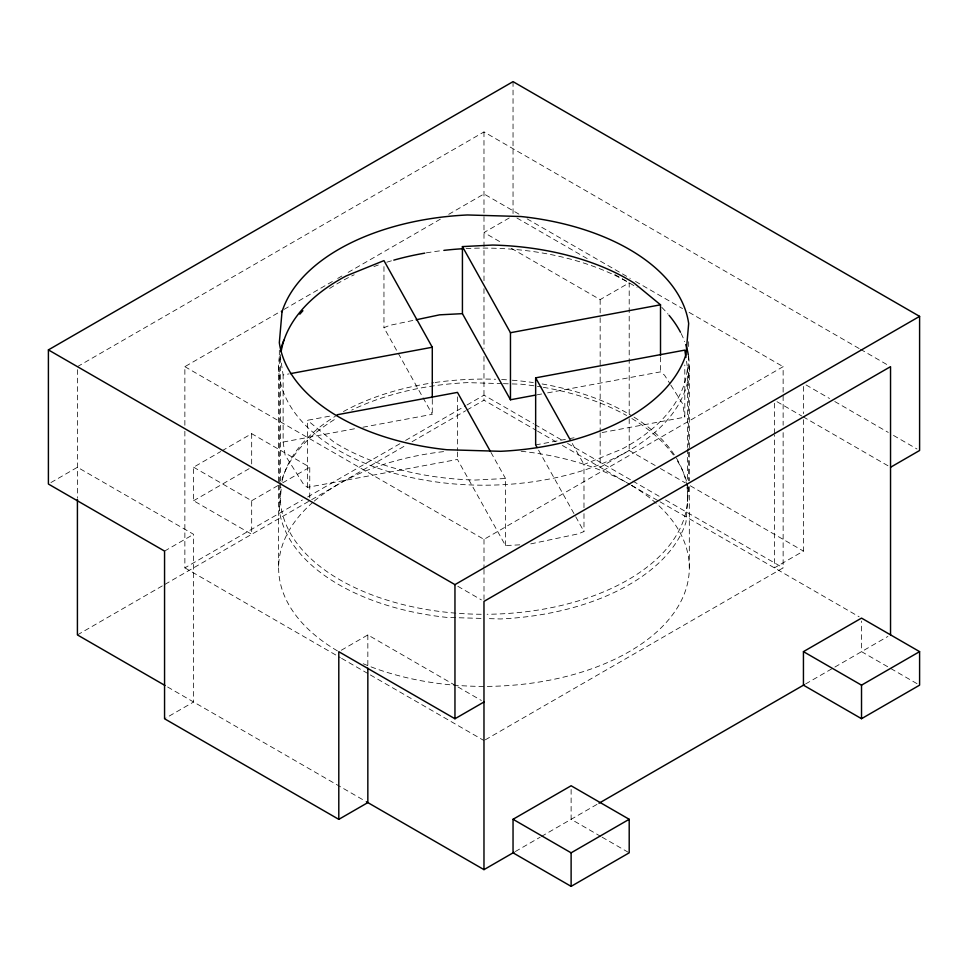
<?xml version="1.0" encoding="UTF-8"?>
<svg xmlns="http://www.w3.org/2000/svg" width="968" height="968" viewBox="0 0 968 968"><rect width="100%" height="100%" fill="white"/><g stroke="black" fill="none" stroke-linecap="round" stroke-linejoin="round"><path stroke-width="0.73" stroke-dasharray="4.84 3.63" d="M480.987 618.395L447.01 617.415A205.349 118.556 0 0 1 279.328 510.354L281.252 488.211M688.671 486.71L685.985 522.151A205.349 118.556 0 0 1 500.553 618.963L487.001 618.576M77.416 366.654L484 131.938L859.185 348.553M184.864 425.23L184.864 366.666L282.837 310.111M284.144 309.349L332.472 281.446M337.699 278.433L342.926 275.408M348.153 272.395L440.888 218.853M448.728 214.327L484 193.963L519.271 214.327M50.929 482.572L77.44 467.266L193.6 534.324L193.6 701.994L164.56 718.764M509.253 217.957L484 232.538L502.271 243.089M193.6 467.205L251.68 500.734L251.68 534.263L193.6 500.734L193.6 467.205L220.704 451.56M221.999 450.81L251.68 433.676L309.76 467.205L309.76 497.818M193.6 500.734L250.385 467.955M164.56 551.094L193.6 534.324M251.68 500.734L281.361 483.601M282.656 482.851L309.76 467.205M511.406 248.365L600.16 299.608L629.2 282.837L629.2 417.269M184.864 431.232L184.864 567.865L302.427 499.984M307.655 496.971L400.401 443.429M405.628 440.404L465.717 405.713M467.024 404.963L484 395.162L533.634 423.815M77.416 634.911L163.689 585.096M164.996 584.345L405.531 445.474M412.078 441.698L465.668 410.759M466.975 409.996L483.976 400.183L536.26 430.373M655.203 465.511L629.2 450.507L600.16 467.266L600.16 432.527M184.864 366.666L484 539.37L783.136 366.666L783.136 425.23M341.329 650.23L367.84 634.923L456.594 686.167M803.44 419.689L803.44 551.094L774.4 567.865L774.4 434.947M485.307 739.818L783.136 567.865L783.136 431.232M515.351 851.525L540.18 837.187M541.439 836.437L597.704 803.972M805.558 683.977L887.922 636.424M362.879 427.227L432.285 414.316L383.957 327.692L389.68 325.369L414.655 320.093M583.982 507.692L583.982 464.483L621.783 449.152A203.703 117.6 0 0 0 687.486 367.525L686.143 358.825M583.982 513.657L583.982 531.541L578.259 533.864L529.774 544.089M519.755 544.839L505.514 545.565L457.465 459.449L307.425 487.352L303.407 484.048L285.149 455.214L283.128 442.049L283.128 374.991L289.033 373.89M307.425 487.352L307.425 420.293L332.677 415.599M283.128 442.049L356.974 428.316M537.204 394.799L541.669 393.976M547.61 392.875L660.515 371.869L664.532 375.173L670.05 383.885M535.655 444.917L568.143 438.867M569.62 438.601L574.048 437.778M602.108 432.551L684.812 417.172L684.812 365.009M505.514 545.565L505.514 478.507L475.336 480.043A203.703 117.6 0 0 1 333.96 442.11L307.425 420.293M501.944 383.63L467.447 382.626A205.349 118.556 0 0 0 351.699 410.129M503.408 383.667L510.729 383.885M512.193 383.933L520.99 384.187A205.349 118.556 0 0 1 535.933 386.099M860.467 349.291L887.946 365.154M527.112 218.853L621.154 273.145M622.46 273.908L630.301 278.433M635.528 281.446L682.549 308.598M689.083 312.361L783.136 366.666M516.96 218.03L590.044 260.235M614.837 274.549L629.2 282.837M806.054 384.937L829.54 398.501M834.767 401.514L888.273 432.418M893.5 435.431L916.986 448.995M777.014 401.708L801.806 416.022M803.113 416.784L887.946 465.753M660.406 468.524L685.114 482.778M690.317 485.791L803.44 551.094M534.941 424.577L562.372 440.404M567.599 443.429L631.608 480.382M632.915 481.132L660.345 496.971M665.573 499.984L783.136 567.865M537.567 431.135L555.874 441.698M562.408 445.474L630.071 484.532M631.366 485.283L659.148 501.327M659.97 501.799L859.16 616.798M917.023 683.674L861.52 651.633L861.52 621.02M457.828 586.281L481.386 599.882M457.9 686.917L481.386 700.481M184.864 567.865L340.312 657.611M341.619 658.361L369.05 674.2M370.357 674.95L484 740.568M600.801 836.437L571.12 819.291L571.12 785.762M602.096 837.175L629.2 852.82M167.609 686.99L365.239 801.093M670.836 385.131L682.791 404.019L684.812 417.172M572.269 443.477L583.982 464.483M538.583 450.168L583.982 531.541M490.957 452.407L505.514 478.507M280.72 354.663A203.703 117.6 0 0 0 280.454 357.567L283.128 374.991M803.44 386.45L803.44 413.639M774.4 403.22L774.4 433.434M689.313 366.654L689.313 450.737M689.313 452.238L689.313 480.757M689.313 486.771L689.313 567.853M688.671 341.704L688.671 349.254M688.671 355.304L688.671 450.459M688.671 451.971L688.671 480.673M687.486 367.525L687.486 447.41M687.486 448.91L687.486 482.064M687.486 483.576L687.486 501.666M660.515 356.974L660.515 371.869M629.2 418.781L629.2 450.507M600.16 299.608L600.16 316.221M600.16 317.734L600.16 431.014M513.04 81.639L513.04 214.267M483.976 131.926L484 282.547M483.976 288.658L484 348.613M483.976 356.478L483.976 400.183M484 539.37L484 567.901M484 569.402L484 599.434M457.465 396.856L457.465 450.507M457.465 451.995L457.465 459.449M432.285 399.409L432.285 414.316M383.957 266.587L383.957 327.692M367.84 634.923L367.84 665.137M280.454 357.567L280.454 481.144M280.454 482.657L280.454 491.696M279.328 350.247L279.328 483.165M279.328 484.678L279.328 510.354M278.627 366.654L278.627 483.77M278.627 485.271L278.627 567.853M251.68 433.676L251.68 467.205M77.416 369.667L77.416 497.77M282.015 479.438A205.349 118.556 0 0 1 335.944 418.648M537.421 386.329A205.349 118.556 0 0 1 541.874 387.055M543.351 387.309A205.349 118.556 0 0 1 626.599 415.49M631.85 418.527A205.349 118.556 0 0 1 673.571 455.226M677.418 460.986A205.349 118.556 0 0 1 687.667 485.67M687.958 487.061A205.349 118.556 0 0 1 688.671 491.248M688.538 356.345A205.349 118.556 0 0 1 482.681 485.198A205.349 118.556 0 0 1 279.643 354.869M329.628 288.464A205.349 118.556 0 0 1 354.179 274.779M373.938 266.551A205.349 118.556 0 0 1 378.343 264.99M386.789 262.219A205.349 118.556 0 0 1 393.807 260.138M426.295 252.866A205.349 118.556 0 0 1 442.388 250.555M466.116 248.546A205.349 118.556 0 0 1 637.041 287.629M661.81 307.376A205.349 118.556 0 0 1 668.114 314.189M681.121 333.5A205.349 118.556 0 0 1 684.715 341.68M631.838 485.585A205.349 118.556 0 0 1 638.541 645.898A205.349 118.556 0 0 1 362.456 663.419M337.433 650.895A205.349 118.556 0 0 1 313.209 502.005M314.273 501.085A205.349 118.556 0 0 1 446.792 451.257M521.147 451.257A205.349 118.556 0 0 1 629.176 484.012M686.977 487.013A203.703 117.6 0 0 1 487.134 614.269M481.217 614.269A203.703 117.6 0 0 1 280.914 487.34M281.966 481.507A203.703 117.6 0 0 1 335.376 416.24M343.41 411.557A203.703 117.6 0 0 1 433.579 382.735M435.092 382.505A203.703 117.6 0 0 1 495.616 379.262M501.666 379.516A203.703 117.6 0 0 1 510.765 380.097M512.278 380.218A203.703 117.6 0 0 1 533.308 382.578M542.092 383.957A203.703 117.6 0 0 1 631.572 415.635M633.98 417.111A203.703 117.6 0 0 1 675.688 456.944M676.475 458.215A203.703 117.6 0 0 1 686.76 485.549"/><path stroke-width="1.45" d="M367.84 668.162L367.84 802.593L338.8 819.351L164.56 718.764L164.56 551.094L48.4 484.036L48.4 349.896L513.04 81.639L919.6 316.367L919.6 450.495L890.56 467.266M48.4 349.896L454.96 584.624L919.6 316.367M338.8 819.351L338.8 651.694L454.96 718.752L484 701.994M513.04 819.291L571.12 785.762L629.2 819.291L629.2 852.82L571.12 886.361L513.04 852.82L513.04 819.291L571.12 852.82L629.2 819.291M803.44 651.633L861.52 618.104L919.6 651.633L919.6 685.163L861.52 718.692L803.44 685.163L803.44 651.633L861.52 685.163L919.6 651.633M366.315 801.71L483.976 869.639L514.044 852.276M599.01 803.222L804.251 684.727M416.131 319.791L439.629 314.83L462.426 313.656L510.463 399.772L535.727 395.077M290.509 373.612L432.285 347.246L432.285 397.921M660.515 304.811L633.98 282.983A203.703 117.6 0 0 0 492.591 245.049L462.426 246.598L510.463 332.714L660.515 304.811L660.515 355.474M337.13 414.764L457.465 392.391L490.231 451.1M537.119 447.543L535.655 444.917L535.655 377.847L684.812 350.114L685.925 357.374M164.996 685.477L77.416 634.911L77.416 499.27M535.655 377.847L570.067 439.532M432.285 347.246L383.957 260.622L346.157 275.94A203.703 117.6 0 0 0 281.131 351.747M890.536 634.911L890.536 366.654L483.976 601.382L483.976 869.639M861.52 685.163L861.52 718.692M571.12 852.82L571.12 886.361M510.463 332.714L510.463 399.772M462.426 246.598L462.426 313.656M454.96 584.624L454.96 718.752M280.563 350.44A205.349 118.556 0 0 1 283.793 340.24M299.826 314.189A205.349 118.556 0 0 1 302.899 310.74M393.807 260.138A205.349 118.556 0 0 1 424.795 253.132M443.852 250.385A205.349 118.556 0 0 1 463.14 248.703M669.094 315.35A205.349 118.556 0 0 1 680.492 332.266M685.731 344.584A205.349 118.556 0 0 1 688.296 354.869M282.015 311.781L279.328 342.684A205.349 118.556 0 0 0 447.01 449.745L500.553 451.306A205.349 118.556 0 0 0 685.985 354.494L688.671 323.578A205.349 118.556 0 0 0 520.99 216.517L467.447 214.969A205.349 118.556 0 0 0 282.015 311.781"/></g></svg>
